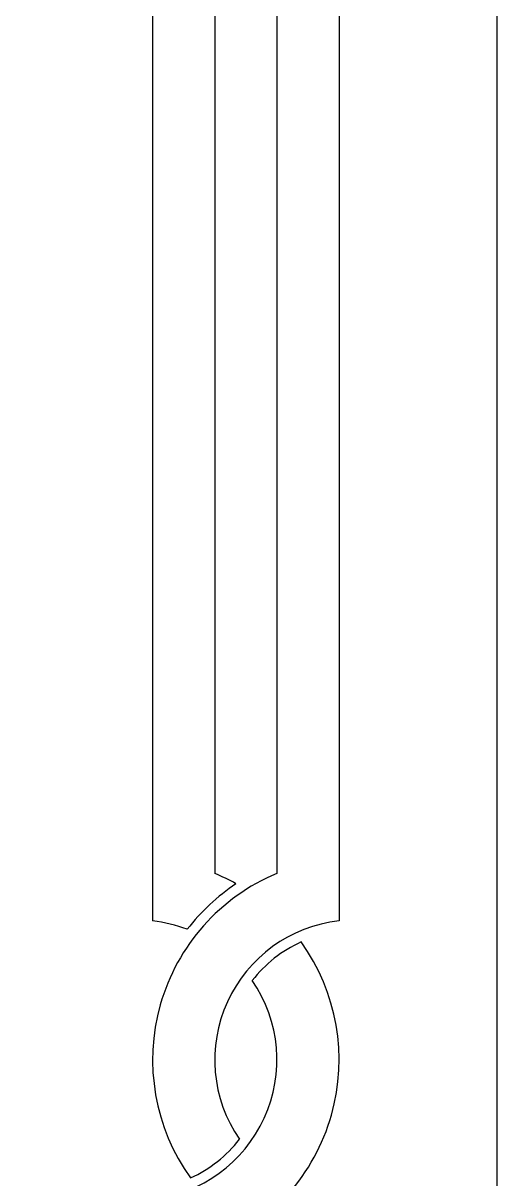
# Model space of a CAD drawing. Extents: x -809667 to 586099, y 3084146 to 3634412.
# Drawn here: x 380479.3 to 380501, y 3087190 to 3087242.9 of the extents above; entities that cross this region are included whole.
import ezdxf

# ---------------------------------------------------------------- set-up
doc = ezdxf.new("R2010")
doc.units = 0
doc.header["$LTSCALE"] = 0.5
doc.layers.add('PUB_TITLE', color=4, linetype='CONTINUOUS')

msp = doc.modelspace()

# ---------------------------------------------------------------- linework, layer by layer
at = {"layer": 'PUB_TITLE'}
for p, q in [((380485.2, 3087286.01), (380485.2, 3087201.827)), ((380488.044, 3087286.01), (380488.044, 3087204)), ((380493.733, 3087283.639), (380493.733, 3087201.827)), ((380490.889, 3087280.795), (380490.889, 3087204))]:
    msp.add_line(p, q, dxfattribs=at)
msp.add_lwpolyline([(380203.954, 3087090.467), (380203.954, 3087300.467), (380500.954, 3087300.467), (380500.954, 3087090.467)], close=True, dxfattribs=at)
for centre, radius, start, end in [((380494.444, 3087195.467), 9.244, 112.6199, 215.7116), ((380484.489, 3087195.467), 9.244, 60.6843, 67.3801), ((380494.444, 3087195.467), 9.718, 123.9627, 142.0565), ((380484.489, 3087195.467), 6.4, 69.0211, 83.6206), ((380494.444, 3087195.467), 6.4, 96.3794, 214.5498), ((380484.489, 3087195.467), 9.244, 292.6199, 35.7116), ((380494.444, 3087195.467), 5.926, 114.4144, 142.23), ((380484.489, 3087195.467), 6.4, 276.3794, 34.5498), ((380484.489, 3087195.467), 5.926, 294.4144, 322.23)]:
    msp.add_arc(centre, radius, start, end, dxfattribs=at)

doc.saveas('drawing.dxf')
